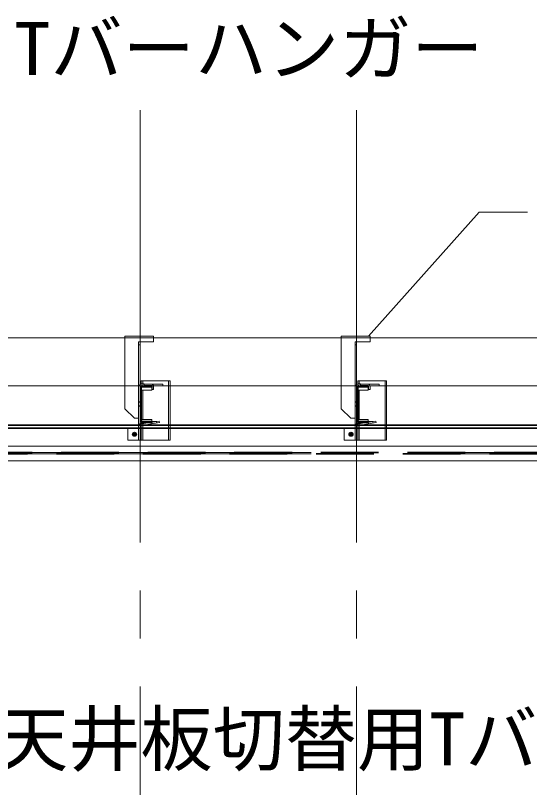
# Model space of a CAD drawing. Units: millimetres on the paper, with parts at other scales. Extents: x -195 to 195, y -140 to 138.
# Drawn here: x -58.87 to -48.18, y -9.15 to 6.91 of the extents above; entities that cross this region are included whole.
import ezdxf
from ezdxf.enums import TextEntityAlignment as Align

# ---------------------------------------------------------------- set-up
doc = ezdxf.new("R2010")
doc.units = ezdxf.units.MM
for name, pattern in [('CHAIN2', [12, 9, -1, 1, -1]), ('DASHED1', [1.8, 1.2, -0.6]), ('DOUBLE_CHAIN2', [12.8, 9, -1, 0.6, -0.6, 0.6, -1])]:
    doc.linetypes.add(name, pattern=pattern)
for name, color, linetype, lineweight in [('8-0_中心線', 4, 'CHAIN2', 9), ('8-1_横架材受け材(ランナー)', 7, 'Continuous', 18), ('8-2_横架材(スタッド)', 3, 'Continuous', 18), ('8-3_Hバー受け', 2, 'Continuous', 25), ('8-6_文字', 7, 'Continuous', 18), ('8-7_HバーまたはTバー', 6, 'Continuous', 35), ('8-A_クリップ', 7, 'Continuous', 18), ('8-C_ビス・アンカーボルト・強調図形', 2, 'Continuous', 25), ('8-D_パネル', 4, 'Continuous', 9)]:
    doc.layers.add(name, color=color, linetype=linetype, lineweight=lineweight)
doc.styles.add('ＭＳ ゴシック', font='')
doc.styles.get('ＭＳ ゴシック').set_extended_font_data('MS Gothic')

msp = doc.modelspace()

# ---------------------------------------------------------------- linework, layer by layer
at = {"layer": '8-0_中心線'}
for p, q in [((-56.276, 4.946), (-56.276, -88.435)), ((-51.776, 4.946), (-51.776, -88.435))]:
    msp.add_line(p, q, dxfattribs=at)
at = {"layer": '8-1_横架材受け材(ランナー)'}
for p, q in [((-55.994, 0.239), (-56.594, 0.239)), ((-56.594, -1.269), (-56.594, 0.239)), ((-51.494, 0.239), (-52.094, 0.239)), ((-52.094, -1.269), (-52.094, 0.239)), ((-56.308, -1.559), (-56.308, 0.119)), ((-56.276, 0.059), (-56.308, 0.059)), ((-56.276, 0.059), (-56.276, -1.559)), ((-51.808, -1.559), (-51.808, 0.119)), ((-51.776, 0.059), (-51.808, 0.059)), ((-51.776, 0.059), (-51.776, -1.559)), ((-56.394, -1.469), (-56.594, -1.269)), ((-51.894, -1.469), (-52.094, -1.269)), ((-56.308, -1.469), (-56.394, -1.469)), ((-55.877, -1.527), (-56.243, -1.586)), ((-55.872, -1.559), (-56.238, -1.618)), ((-56.034, -1.527), (-56.036, -1.553)), ((-55.936, -1.537), (-56.034, -1.527)), ((-55.931, -1.568), (-55.936, -1.537)), ((-55.872, -1.559), (-55.877, -1.527)), ((-51.808, -1.469), (-51.894, -1.469)), ((-51.377, -1.527), (-51.743, -1.586)), ((-51.372, -1.559), (-51.738, -1.618)), ((-51.534, -1.527), (-51.536, -1.553)), ((-51.436, -1.537), (-51.534, -1.527)), ((-51.431, -1.568), (-51.436, -1.537)), ((-51.372, -1.559), (-51.377, -1.527))]:
    msp.add_line(p, q, dxfattribs=at)
at = {"layer": '8-1_横架材受け材(ランナー)', "linetype": 'DASHED1'}
for p, q in [((-55.994, 0.207), (-56.594, 0.207)), ((-51.494, 0.207), (-52.094, 0.207)), ((-56.276, -1.128), (-56.308, -1.128)), ((-56.276, -1.218), (-56.308, -1.218)), ((-51.776, -1.128), (-51.808, -1.128)), ((-51.776, -1.218), (-51.808, -1.218)), ((-56.028, -1.584), (-56.033, -1.552)), ((-51.528, -1.584), (-51.533, -1.552))]:
    msp.add_line(p, q, dxfattribs=at)
at = {"layer": '8-1_横架材受け材(ランナー)'}
for points in [[(-56.308, 0.119), (-55.994, 0.119), (-55.994, 0.239)], [(-51.808, 0.119), (-51.494, 0.119), (-51.494, 0.239)]]:
    msp.add_lwpolyline(points, dxfattribs=at)
for centre, radius in [((-56.248, -1.559), 0.06), ((-56.248, -1.559), 0.028), ((-51.748, -1.559), 0.06), ((-51.748, -1.559), 0.028)]:
    msp.add_arc(centre, radius, 180, 279.2076, dxfattribs=at)
at = {"layer": '8-2_横架材(スタッド)'}
for p, q in [((-63.258, 0.208), (-15.476, 0.208)), ((-15.476, -0.792), (-63.258, -0.792))]:
    msp.add_line(p, q, dxfattribs=at)
at = {"layer": '8-3_Hバー受け'}
for p, q in [((-56.228, -0.792), (-56.036, -0.792)), ((-56.032, -0.792), (-56.192, -0.792)), ((-56.036, -0.792), (-56.036, -0.816)), ((-51.728, -0.792), (-51.536, -0.792)), ((-51.532, -0.792), (-51.692, -0.792)), ((-51.536, -0.792), (-51.536, -0.816)), ((-56.276, -0.84), (-56.276, -1.504)), ((-56.276, -0.841), (-56.276, -1.505)), ((-56.276, -0.857), (-56.276, -1.489)), ((-56.252, -0.84), (-56.252, -1.504)), ((-56.228, -0.816), (-56.036, -0.816)), ((-51.776, -0.84), (-51.776, -1.504)), ((-51.776, -0.841), (-51.776, -1.505)), ((-51.776, -0.857), (-51.776, -1.489)), ((-51.752, -0.84), (-51.752, -1.504)), ((-51.728, -0.816), (-51.536, -0.816)), ((-56.228, -1.528), (-56.036, -1.528)), ((-56.228, -1.552), (-56.036, -1.552)), ((-56.036, -1.528), (-56.036, -1.552)), ((-51.728, -1.528), (-51.536, -1.528)), ((-51.728, -1.552), (-51.536, -1.552)), ((-51.536, -1.528), (-51.536, -1.552))]:
    msp.add_line(p, q, dxfattribs=at)
for centre, radius, start, end in [((-56.228, -0.84), 0.048, 90, 180), ((-51.728, -0.84), 0.048, 90, 180), ((-56.228, -0.84), 0.024, 90, 180), ((-51.728, -0.84), 0.024, 90, 180), ((-56.228, -1.504), 0.048, 180, 270), ((-56.228, -1.504), 0.024, 180, 270), ((-51.728, -1.504), 0.048, 180, 270), ((-51.728, -1.504), 0.024, 180, 270)]:
    msp.add_arc(centre, radius, start, end, dxfattribs=at)
at = {"layer": '8-6_文字'}
msp.add_lwpolyline([(-51.53, 0.239), (-49.225, 2.821), (-48.225, 2.821)], dxfattribs=at)
at = {"layer": '8-7_HバーまたはTバー'}
msp.add_line((-63.318, -1.672), (-37.016, -1.672), dxfattribs=at)
at = {"layer": '8-7_HバーまたはTバー', "linetype": 'DASHED1'}
for p, q in [((-63.318, -2.182), (-37.016, -2.182)), ((-37.016, -2.212), (-63.318, -2.212))]:
    msp.add_line(p, q, dxfattribs=at)
at = {"layer": '8-7_HバーまたはTバー'}
msp.add_lwpolyline([(-63.318, -1.612), (-37.016, -1.612), (-37.016, -2.21)], dxfattribs=at)
at = {"layer": '8-A_クリップ'}
for p, q in [((-56.252, -0.692), (-56.252, -0.752)), ((-56.252, -0.692), (-55.652, -0.692)), ((-56.192, -0.752), (-56.252, -0.752)), ((-56.248, -0.76), (-56.036, -0.76)), ((-56.248, -0.792), (-56.036, -0.792)), ((-56.192, -0.752), (-56.192, -0.792)), ((-56.032, -0.792), (-56.032, -0.882)), ((-55.996, -0.8), (-55.996, -0.87)), ((-55.684, -0.692), (-55.684, -1.922)), ((-55.652, -0.692), (-55.652, -1.922)), ((-51.752, -0.692), (-51.752, -0.752)), ((-51.752, -0.692), (-51.152, -0.692)), ((-51.692, -0.752), (-51.752, -0.752)), ((-51.748, -0.76), (-51.536, -0.76)), ((-51.748, -0.792), (-51.536, -0.792)), ((-51.692, -0.752), (-51.692, -0.792)), ((-51.532, -0.792), (-51.532, -0.882)), ((-51.496, -0.8), (-51.496, -0.87)), ((-51.184, -0.692), (-51.184, -1.922)), ((-51.152, -0.692), (-51.152, -1.922)), ((-56.308, -0.82), (-56.308, -1.682)), ((-56.276, -0.82), (-56.276, -1.922)), ((-56.252, -0.882), (-56.032, -0.882)), ((-56.252, -0.882), (-56.252, -1.492)), ((-51.808, -0.82), (-51.808, -1.682)), ((-51.776, -0.82), (-51.776, -1.922)), ((-51.752, -0.882), (-51.532, -0.882)), ((-51.752, -0.882), (-51.752, -1.492)), ((-56.252, -1.492), (-56.032, -1.492)), ((-56.252, -1.562), (-56.252, -1.612)), ((-56.252, -1.562), (-56.032, -1.562)), ((-56.032, -1.492), (-56.032, -1.562)), ((-51.752, -1.492), (-51.532, -1.492)), ((-51.752, -1.562), (-51.752, -1.612)), ((-51.752, -1.562), (-51.532, -1.562)), ((-51.532, -1.492), (-51.532, -1.562)), ((-56.532, -1.682), (-56.276, -1.682)), ((-56.532, -1.922), (-56.532, -1.682)), ((-56.532, -1.682), (-56.252, -1.682)), ((-56.532, -1.682), (-56.532, -1.922)), ((-56.252, -1.612), (-56.252, -1.682)), ((-56.252, -1.682), (-56.252, -1.922)), ((-52.032, -1.682), (-51.776, -1.682)), ((-52.032, -1.922), (-52.032, -1.682)), ((-52.032, -1.682), (-51.752, -1.682)), ((-51.752, -1.612), (-51.752, -1.682)), ((-51.752, -1.682), (-51.752, -1.922)), ((-56.532, -1.922), (-55.652, -1.922)), ((-56.532, -1.922), (-56.276, -1.922)), ((-52.032, -1.922), (-51.776, -1.922))]:
    msp.add_line(p, q, dxfattribs=at)
at = {"layer": '8-A_クリップ', "linetype": 'DASHED1'}
for p, q in [((-56.22, -0.752), (-56.22, -0.692)), ((-56.192, -0.76), (-55.806, -0.76)), ((-55.997, -0.792), (-55.806, -0.792)), ((-55.806, -0.76), (-55.806, -0.792)), ((-51.72, -0.752), (-51.72, -0.692)), ((-51.692, -0.76), (-51.306, -0.76)), ((-51.497, -0.792), (-51.306, -0.792)), ((-51.306, -0.76), (-51.306, -0.792)), ((-56.22, -0.882), (-56.22, -1.492)), ((-51.72, -0.882), (-51.72, -1.492)), ((-56.308, -1.132), (-56.276, -1.132)), ((-56.308, -1.212), (-56.276, -1.212)), ((-51.808, -1.132), (-51.776, -1.132)), ((-51.808, -1.212), (-51.776, -1.212)), ((-56.22, -1.562), (-56.22, -1.612)), ((-51.72, -1.562), (-51.72, -1.612)), ((-56.308, -1.682), (-56.308, -1.922)), ((-56.22, -1.612), (-56.22, -1.922)), ((-51.808, -1.682), (-51.808, -1.922)), ((-51.72, -1.612), (-51.72, -1.922))]:
    msp.add_line(p, q, dxfattribs=at)
at = {"layer": '8-A_クリップ'}
for points in [[(-56.118, -0.76), (-56.215, -0.75), (-56.216, -0.76)], [(-56.028, -0.8), (-56.028, -0.87), (-55.996, -0.87)], [(-51.618, -0.76), (-51.715, -0.75), (-51.716, -0.76)], [(-51.528, -0.8), (-51.528, -0.87), (-51.496, -0.87)], [(-52.032, -1.682), (-52.032, -1.922), (-51.152, -1.922)]]:
    msp.add_lwpolyline(points, dxfattribs=at)
for centre, radius, start, end in [((-56.248, -0.82), 0.06, 90, 180), ((-56.248, -0.82), 0.028, 90, 180), ((-56.036, -0.8), 0.04, 0, 90), ((-56.036, -0.8), 0.008, 0, 90), ((-51.748, -0.82), 0.06, 90, 180), ((-51.748, -0.82), 0.028, 90, 180), ((-51.536, -0.8), 0.04, 0, 90), ((-51.536, -0.8), 0.008, 0, 90)]:
    msp.add_arc(centre, radius, start, end, dxfattribs=at)
at = {"layer": '8-C_ビス・アンカーボルト・強調図形'}
for centre, radius in [((-56.392, -1.802), 0.041), ((-51.892, -1.802), 0.041), ((-56.392, -1.802), 0.034), ((-51.892, -1.802), 0.034)]:
    msp.add_circle(centre, radius, dxfattribs=at)
for centre, radius, start, end in [((-56.429, -1.746), 0.067, 274.2468, 303.6215), ((-56.434, -1.837), 0.0547, 39.9399, 76.1287), ((-56.355, -1.858), 0.067, 94.2467, 123.6215), ((-56.35, -1.767), 0.0547, 219.9398, 256.1286), ((-51.929, -1.746), 0.067, 274.2468, 303.6215), ((-51.934, -1.837), 0.0547, 39.9399, 76.1287), ((-51.855, -1.858), 0.067, 94.2467, 123.6215), ((-51.85, -1.767), 0.0547, 219.9398, 256.1286)]:
    msp.add_arc(centre, radius, start, end, dxfattribs=at)
at = {"layer": '8-D_パネル', "linetype": 'DOUBLE_CHAIN2'}
for p, q in [((-63.318, -2.182), (-37.016, -2.182)), ((-63.318, -2.212), (-37.016, -2.212))]:
    msp.add_line(p, q, dxfattribs=at)
at = {"layer": '8-D_パネル'}
msp.add_line((-63.318, -2.352), (-37.016, -2.352), dxfattribs=at)
msp.add_lwpolyline([(-63.318, -2.052), (-37.016, -2.052), (-37.016, -2.352)], dxfattribs=at)

# ---------------------------------------------------------------- texts
at = {"layer": '8-6_文字', "style": 'ＭＳ ゴシック'}
for s, p in [('Tバーハンガー', (-58.887, 5.348)), ('天井板切替用Tバー', (-59.268, -9.021))]:
    msp.add_text(s, height=1.1, dxfattribs=at).set_placement(p, align=Align.BOTTOM_LEFT)

doc.saveas('drawing.dxf')
